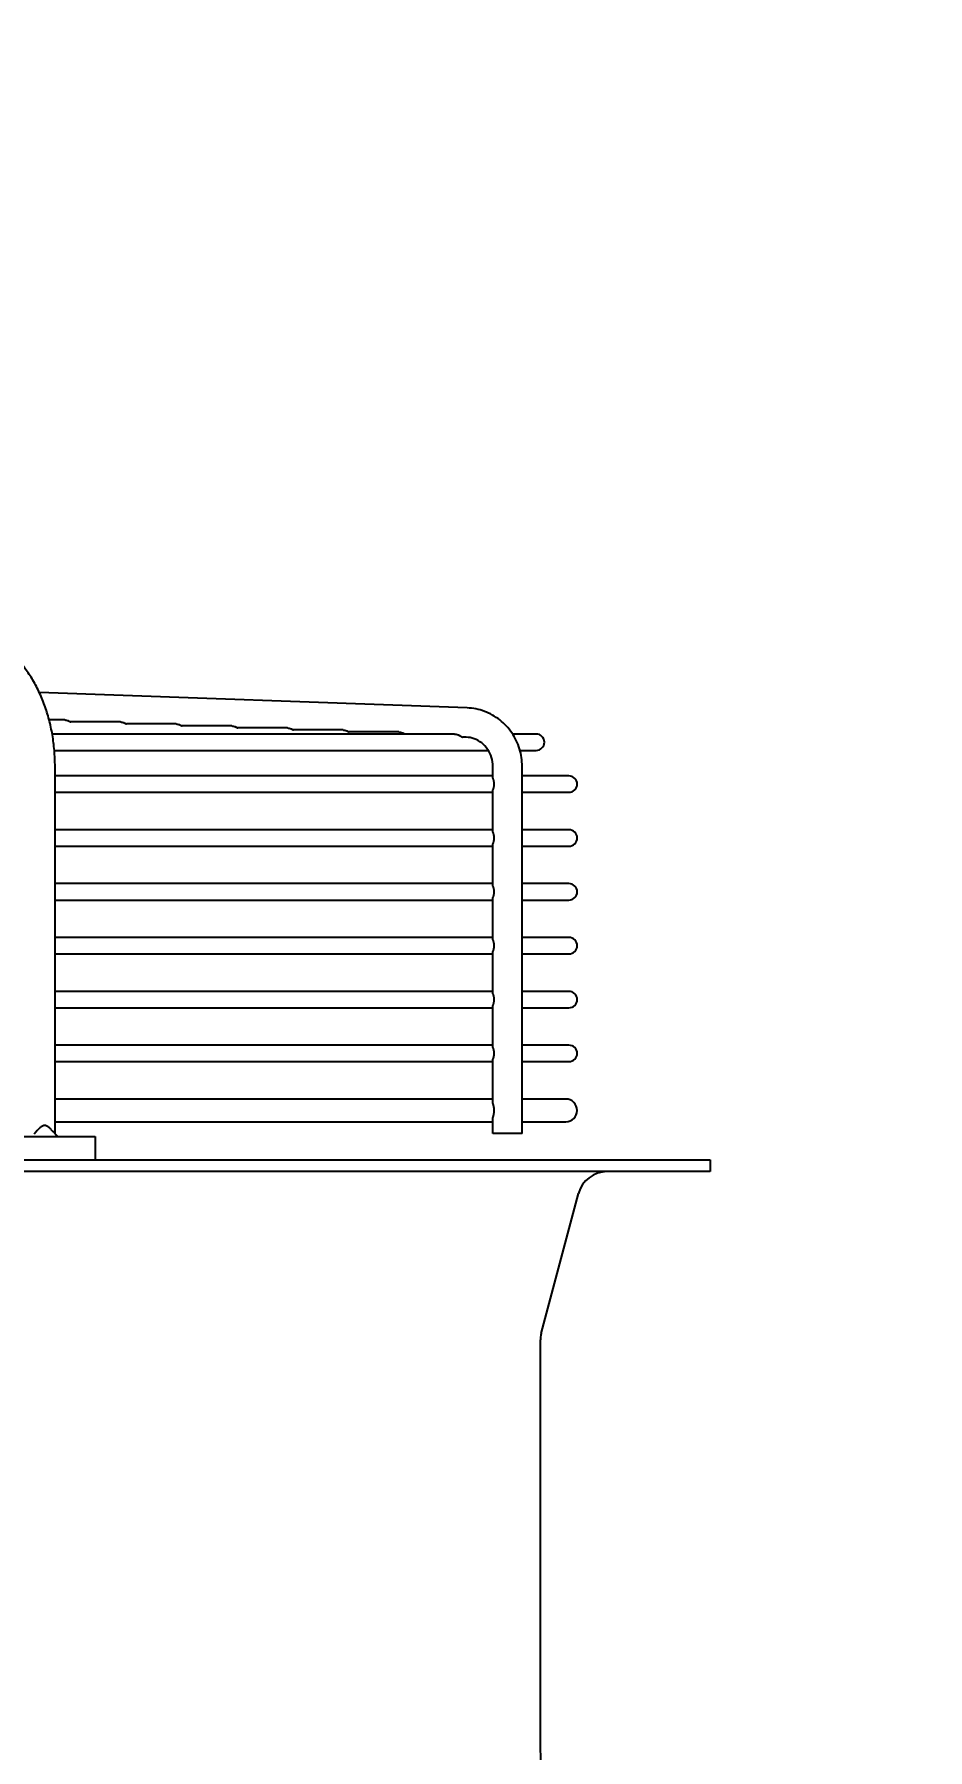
# Model space of a CAD drawing. Header units: millimetres. Extents: x 17891 to 32328, y 18593 to 29476.
# Drawn here: x 17987.6 to 17993.6, y 18980.17 to 18991.71 of the extents above; entities that cross this region are included whole.
import ezdxf

# ---------------------------------------------------------------- set-up
doc = ezdxf.new("R2010")
doc.units = ezdxf.units.MM
doc.header["$LTSCALE"] = 5
doc.layers.add('UNIT', color=6, linetype='Continuous')
doc.layers.add('WS-NO-CONTROL', color=3, linetype='Continuous')
doc.styles.add('SUBMITTAL', font='romans.shx', dxfattribs={"width": 0.75})
doc.dimstyles.new('SUBMITTAL', dxfattribs={"dimtxt": 0.09375, "dimasz": 0.09375, "dimexe": 0.03125, "dimexo": 0.0625, "dimgap": 0.0625, "dimtad": 0, "dimdec": 4, "dimzin": 4, "dimdsep": 46, "dimlunit": 4, "dimtxsty": 'SUBMITTAL', "dimcen": 0.09375, "dimclre": 6, "dimadec": 0, "dimazin": 0, "dimtfac": 1, "dimtdec": 0, "dimtofl": 0, "dimtmove": 0, "dimatfit": 3, "dimfxl": 0, "dimfrac": 2, "dimtolj": 1, "dimtzin": 4, "dimarcsym": 0})

# ---------------------------------------------------------------- blocks, each defined once
blk = doc.blocks.new('*D72')
at = {"layer": 'WS-NO-CONTROL', "color": 6, "lineweight": -2}
for p, q in [((17947.667, 18976.129), (17947.667, 19017.259)), ((18005.818, 18975.861), (18005.818, 19017.259))]:
    blk.add_line(p, q, dxfattribs=at)
at = {"layer": 'WS-NO-CONTROL', "color": 3, "lineweight": -2}
for p, q in [((17947.667, 19014.442), (17942.738, 19014.442)), ((18000.888, 19014.442), (17952.596, 19014.442))]:
    blk.add_line(p, q, dxfattribs=at)
at = {"layer": 'WS-NO-CONTROL', "color": 3}
for points in [[(17952.596, 19015.263), (17952.596, 19013.62), (17947.667, 19014.442)], [(18000.888, 19015.263), (18000.888, 19013.62), (18005.818, 19014.442)]]:
    blk.add_solid(points, dxfattribs=at)
at = {"layer": 'WS-NO-CONTROL', "color": 3, "insert": (17923.988, 19014.442), "char_height": 4.9294, "attachment_point": 5, "style": 'SUBMITTAL'}
blk.add_mtext('\\A1;4\'-10 1/8"', dxfattribs=at)

msp = doc.modelspace()

# ---------------------------------------------------------------- linework, layer by layer
at = {"layer": 'UNIT'}
for p, q in [((17990.5055, 18987.1791), (17987.6303, 18987.283)), ((17987.8005, 18987.0982), (17987.6962, 18987.0982)), ((17990.4198, 18987.0037), (17987.7167, 18987.0037)), ((17988.1747, 18987.0847), (17987.8413, 18987.0847)), ((17988.5489, 18987.0712), (17988.2155, 18987.0712)), ((17988.9231, 18987.0577), (17988.5896, 18987.0577)), ((17989.2972, 18987.0442), (17988.9638, 18987.0442)), ((17989.6714, 18987.0307), (17989.338, 18987.0307)), ((17990.0456, 18987.0172), (17989.7122, 18987.0172)), ((17990.4984, 18986.9824), (17990.4762, 18986.9832)), ((17990.97, 18987.0037), (17990.8114, 18987.0037)), ((17987.731, 18986.8935), (17990.6483, 18986.8935)), ((17990.861, 18986.8935), (17990.97, 18986.8935)), ((17987.7356, 18984.3163), (17987.7356, 18986.7856)), ((17990.6788, 18986.7058), (17990.6788, 18986.7856)), ((17990.8757, 18984.3163), (17990.8757, 18986.7856)), ((17990.6788, 18986.7218), (17987.7356, 18986.7218)), ((17991.1904, 18986.7218), (17990.8757, 18986.7218)), ((17987.7356, 18986.6115), (17990.6788, 18986.6115)), ((17990.6788, 18986.3436), (17990.6788, 18986.6275)), ((17990.8757, 18986.6115), (17991.1904, 18986.6115)), ((17990.6788, 18986.3596), (17987.7356, 18986.3596)), ((17991.1904, 18986.3596), (17990.8757, 18986.3596)), ((17987.7356, 18986.2493), (17990.6788, 18986.2493)), ((17990.6788, 18985.9814), (17990.6788, 18986.2653)), ((17990.8757, 18986.2493), (17991.1904, 18986.2493)), ((17990.6788, 18985.9974), (17987.7356, 18985.9974)), ((17991.1904, 18985.9974), (17990.8757, 18985.9974)), ((17987.7356, 18985.8871), (17990.6788, 18985.8871)), ((17990.6788, 18985.6192), (17990.6788, 18985.9031)), ((17990.8757, 18985.8871), (17991.1904, 18985.8871)), ((17990.6788, 18985.6352), (17987.7356, 18985.6352)), ((17991.1904, 18985.6352), (17990.8757, 18985.6352)), ((17987.7356, 18985.5249), (17990.6788, 18985.5249)), ((17990.6788, 18985.257), (17990.6788, 18985.5409)), ((17990.8757, 18985.5249), (17991.1904, 18985.5249)), ((17990.6788, 18985.2729), (17987.7356, 18985.2729)), ((17991.1904, 18985.2729), (17990.8757, 18985.2729)), ((17987.7356, 18985.1627), (17990.6788, 18985.1627)), ((17990.6788, 18984.8948), (17990.6788, 18985.1787)), ((17990.8757, 18985.1627), (17991.1904, 18985.1627)), ((17990.6788, 18984.9107), (17987.7356, 18984.9107)), ((17991.1904, 18984.9107), (17990.8757, 18984.9107)), ((17987.7356, 18984.8005), (17990.6788, 18984.8005)), ((17990.6788, 18984.5191), (17990.6788, 18984.8165)), ((17990.8757, 18984.8005), (17991.1904, 18984.8005)), ((17990.6788, 18984.5485), (17987.7356, 18984.5485)), ((17991.1688, 18984.5485), (17990.8757, 18984.5485)), ((17987.7356, 18984.395), (17990.6788, 18984.395)), ((17990.6788, 18984.3163), (17990.6788, 18984.4245)), ((17990.8757, 18984.395), (17991.1688, 18984.395)), ((17985.7784, 18984.2966), (17988.0055, 18984.2966)), ((17988.0055, 18984.2966), (17988.0055, 18984.1391)), ((17990.8757, 18984.3163), (17990.6788, 18984.3163)), ((17958.3991, 18984.1391), (17992.1393, 18984.1391)), ((17992.1393, 18984.1391), (17992.1393, 18984.0604)), ((17992.1393, 18984.0604), (17958.3991, 18984.0604)), ((17991.0042, 18982.9726), (17991.2553, 18983.9142)), ((17990.9975, 18982.9219), (17990.9975, 18980.1809))]:
    msp.add_line(p, q, dxfattribs=at)
for centre, radius, start, end in [((17990.97, 18986.9486), 0.0551, 270, 90), ((17991.1904, 18986.6666), 0.0551, 270, 90), ((17991.1904, 18986.3044), 0.0551, 270, 90), ((17991.1904, 18985.9422), 0.0551, 270, 90), ((17991.1904, 18985.58), 0.0551, 270, 90), ((17991.1904, 18985.2178), 0.0551, 270, 90), ((17991.1904, 18984.8556), 0.0551, 270, 90), ((17991.1688, 18984.4718), 0.0768, 270, 90), ((17991.4455, 18983.8635), 0.1969, 90, 165.06858), ((17991.1944, 18982.9219), 0.1969, 165.06858, 180), ((17994.9345, 18980.1809), 3.937, 180, 207.50184)]:
    msp.add_arc(centre, radius, start, end, dxfattribs=at)
for points, knots in [([(17987.7356, 18986.7856), (17987.7356, 18986.8212), (17987.7341, 18986.8571), (17987.7311, 18986.8925), (17987.7282, 18986.9279), (17987.7237, 18986.9629), (17987.7178, 18986.9976), (17987.7119, 18987.0322), (17987.7045, 18987.0666), (17987.6957, 18987.1001), (17987.687, 18987.1335), (17987.6769, 18987.166), (17987.6654, 18987.1978), (17987.6539, 18987.2295), (17987.641, 18987.2605), (17987.627, 18987.2901), (17987.6129, 18987.3198), (17987.5977, 18987.348), (17987.5813, 18987.3751), (17987.5649, 18987.4022), (17987.5472, 18987.428), (17987.5287, 18987.4522), (17987.5101, 18987.4763), (17987.4906, 18987.4988), (17987.4702, 18987.5196), (17987.4497, 18987.5405), (17987.4283, 18987.5598), (17987.4063, 18987.5771), (17987.3842, 18987.5944), (17987.3616, 18987.6098), (17987.3383, 18987.6234), (17987.3149, 18987.6369), (17987.2909, 18987.6485), (17987.2666, 18987.6581), (17987.2423, 18987.6676), (17987.2178, 18987.6751), (17987.1928, 18987.6805), (17987.1679, 18987.686), (17987.1426, 18987.6894), (17987.1174, 18987.6906)], [0, 0, 0, 0, 0.076921, 0.076921, 0.076921, 0.1538421, 0.1538421, 0.1538421, 0.2307631, 0.2307631, 0.2307631, 0.3076842, 0.3076842, 0.3076842, 0.3846052, 0.3846052, 0.3846052, 0.4615263, 0.4615263, 0.4615263, 0.5384473, 0.5384473, 0.5384473, 0.6153684, 0.6153684, 0.6153684, 0.6922894, 0.6922894, 0.6922894, 0.7692105, 0.7692105, 0.7692105, 0.8461315, 0.8461315, 0.8461315, 0.9230526, 0.9230526, 0.9230526, 1, 1, 1, 1]), ([(17987.8005, 18987.0982), (17987.8006, 18987.0982), (17987.8007, 18987.0982), (17987.8009, 18987.0982), (17987.8018, 18987.0982), (17987.8028, 18987.0981), (17987.8038, 18987.0981), (17987.8048, 18987.098), (17987.8057, 18987.0979), (17987.8067, 18987.0978), (17987.8077, 18987.0977), (17987.8087, 18987.0975), (17987.8097, 18987.0974), (17987.8107, 18987.0972), (17987.8117, 18987.097), (17987.8127, 18987.0968), (17987.8137, 18987.0966), (17987.8147, 18987.0963), (17987.8157, 18987.096), (17987.8167, 18987.0958), (17987.8177, 18987.0955), (17987.8187, 18987.0952), (17987.8197, 18987.0948), (17987.8208, 18987.0945), (17987.8218, 18987.0941), (17987.8228, 18987.0938), (17987.8238, 18987.0934), (17987.8247, 18987.093), (17987.8257, 18987.0926), (17987.8267, 18987.0922), (17987.8277, 18987.0917), (17987.8287, 18987.0913), (17987.8297, 18987.0908), (17987.8307, 18987.0904), (17987.8316, 18987.0899), (17987.8326, 18987.0894), (17987.8335, 18987.0889), (17987.8345, 18987.0884), (17987.8355, 18987.0879), (17987.8364, 18987.0874), (17987.8373, 18987.0869), (17987.8383, 18987.0864), (17987.8392, 18987.0859), (17987.8399, 18987.0855), (17987.8406, 18987.0851), (17987.8413, 18987.0847)], [0.48439597, 0.48439597, 0.48439597, 0.48439597, 0.48780488, 0.48780488, 0.48780488, 0.51219512, 0.51219512, 0.51219512, 0.53658537, 0.53658537, 0.53658537, 0.56097561, 0.56097561, 0.56097561, 0.58536585, 0.58536585, 0.58536585, 0.6097561, 0.6097561, 0.6097561, 0.63414634, 0.63414634, 0.63414634, 0.65853659, 0.65853659, 0.65853659, 0.68292683, 0.68292683, 0.68292683, 0.70731707, 0.70731707, 0.70731707, 0.73170732, 0.73170732, 0.73170732, 0.75609756, 0.75609756, 0.75609756, 0.7804878, 0.7804878, 0.7804878, 0.80487805, 0.80487805, 0.80487805, 0.82380204, 0.82380204, 0.82380204, 0.82380204]), ([(17990.8757, 18986.7856), (17990.8757, 18986.8256), (17990.8697, 18986.8656), (17990.8463, 18986.9419), (17990.8289, 18986.9783), (17990.784, 18987.0442), (17990.7565, 18987.0737), (17990.694, 18987.1228), (17990.659, 18987.1424), (17990.5845, 18987.1699), (17990.5451, 18987.1777), (17990.5055, 18987.1791)], [1.5707963, 1.5707963, 1.5707963, 1.5707963, 1.8779743, 1.8779743, 2.1851522, 2.1851522, 2.4923302, 2.4923302, 2.7995081, 2.7995081, 3.1066861, 3.1066861, 3.1066861, 3.1066861]), ([(17988.1747, 18987.0847), (17988.1748, 18987.0847), (17988.1749, 18987.0847), (17988.1751, 18987.0847), (17988.176, 18987.0847), (17988.177, 18987.0846), (17988.178, 18987.0846), (17988.1789, 18987.0845), (17988.1799, 18987.0844), (17988.1809, 18987.0843), (17988.1819, 18987.0842), (17988.1829, 18987.084), (17988.1839, 18987.0839), (17988.1849, 18987.0837), (17988.1859, 18987.0835), (17988.1869, 18987.0833), (17988.1879, 18987.0831), (17988.1889, 18987.0828), (17988.1899, 18987.0825), (17988.1909, 18987.0823), (17988.1919, 18987.082), (17988.193, 18987.0817), (17988.194, 18987.0813), (17988.195, 18987.081), (17988.196, 18987.0806), (17988.197, 18987.0803), (17988.198, 18987.0799), (17988.199, 18987.0795), (17988.2, 18987.0791), (17988.2009, 18987.0787), (17988.2019, 18987.0782), (17988.2029, 18987.0778), (17988.2039, 18987.0773), (17988.2049, 18987.0768), (17988.2058, 18987.0764), (17988.2068, 18987.0759), (17988.2078, 18987.0754), (17988.2087, 18987.0749), (17988.2097, 18987.0744), (17988.2106, 18987.0739), (17988.2115, 18987.0734), (17988.2125, 18987.0729), (17988.2134, 18987.0724), (17988.2141, 18987.072), (17988.2148, 18987.0716), (17988.2155, 18987.0712)], [0.48440995, 0.48440995, 0.48440995, 0.48440995, 0.48780488, 0.48780488, 0.48780488, 0.51219512, 0.51219512, 0.51219512, 0.53658537, 0.53658537, 0.53658537, 0.56097561, 0.56097561, 0.56097561, 0.58536585, 0.58536585, 0.58536585, 0.6097561, 0.6097561, 0.6097561, 0.63414634, 0.63414634, 0.63414634, 0.65853659, 0.65853659, 0.65853659, 0.68292683, 0.68292683, 0.68292683, 0.70731707, 0.70731707, 0.70731707, 0.73170732, 0.73170732, 0.73170732, 0.75609756, 0.75609756, 0.75609756, 0.7804878, 0.7804878, 0.7804878, 0.80487805, 0.80487805, 0.80487805, 0.82345363, 0.82345363, 0.82345363, 0.82345363]), ([(17988.5489, 18987.0712), (17988.549, 18987.0712), (17988.5491, 18987.0712), (17988.5493, 18987.0712), (17988.5502, 18987.0712), (17988.5512, 18987.0711), (17988.5522, 18987.0711), (17988.5531, 18987.071), (17988.5541, 18987.0709), (17988.5551, 18987.0708), (17988.5561, 18987.0707), (17988.5571, 18987.0706), (17988.5581, 18987.0704), (17988.5591, 18987.0702), (17988.5601, 18987.07), (17988.5611, 18987.0698), (17988.5621, 18987.0696), (17988.5631, 18987.0693), (17988.5641, 18987.069), (17988.5651, 18987.0688), (17988.5662, 18987.0685), (17988.5672, 18987.0682), (17988.5682, 18987.0678), (17988.5692, 18987.0675), (17988.5702, 18987.0671), (17988.5712, 18987.0668), (17988.5722, 18987.0664), (17988.5732, 18987.066), (17988.5742, 18987.0656), (17988.5752, 18987.0652), (17988.5761, 18987.0647), (17988.5771, 18987.0643), (17988.5781, 18987.0638), (17988.5791, 18987.0633), (17988.5801, 18987.0629), (17988.581, 18987.0624), (17988.582, 18987.0619), (17988.5829, 18987.0614), (17988.5839, 18987.0609), (17988.5848, 18987.0604), (17988.5858, 18987.0599), (17988.5867, 18987.0594), (17988.5876, 18987.0588), (17988.5883, 18987.0585), (17988.589, 18987.0581), (17988.5896, 18987.0577)], [0.48442393, 0.48442393, 0.48442393, 0.48442393, 0.48780488, 0.48780488, 0.48780488, 0.51219512, 0.51219512, 0.51219512, 0.53658537, 0.53658537, 0.53658537, 0.56097561, 0.56097561, 0.56097561, 0.58536585, 0.58536585, 0.58536585, 0.6097561, 0.6097561, 0.6097561, 0.63414634, 0.63414634, 0.63414634, 0.65853659, 0.65853659, 0.65853659, 0.68292683, 0.68292683, 0.68292683, 0.70731707, 0.70731707, 0.70731707, 0.73170732, 0.73170732, 0.73170732, 0.75609756, 0.75609756, 0.75609756, 0.7804878, 0.7804878, 0.7804878, 0.80487805, 0.80487805, 0.80487805, 0.82310602, 0.82310602, 0.82310602, 0.82310602]), ([(17988.9231, 18987.0577), (17988.9232, 18987.0577), (17988.9233, 18987.0577), (17988.9234, 18987.0577), (17988.9244, 18987.0577), (17988.9254, 18987.0576), (17988.9264, 18987.0576), (17988.9273, 18987.0575), (17988.9283, 18987.0574), (17988.9293, 18987.0573), (17988.9303, 18987.0572), (17988.9313, 18987.0571), (17988.9323, 18987.0569), (17988.9333, 18987.0567), (17988.9343, 18987.0565), (17988.9353, 18987.0563), (17988.9363, 18987.0561), (17988.9373, 18987.0558), (17988.9383, 18987.0556), (17988.9393, 18987.0553), (17988.9404, 18987.055), (17988.9414, 18987.0547), (17988.9424, 18987.0543), (17988.9434, 18987.054), (17988.9444, 18987.0536), (17988.9454, 18987.0533), (17988.9464, 18987.0529), (17988.9474, 18987.0525), (17988.9484, 18987.0521), (17988.9494, 18987.0516), (17988.9504, 18987.0512), (17988.9513, 18987.0508), (17988.9523, 18987.0503), (17988.9533, 18987.0498), (17988.9543, 18987.0494), (17988.9552, 18987.0489), (17988.9562, 18987.0484), (17988.9571, 18987.0479), (17988.9581, 18987.0474), (17988.959, 18987.0469), (17988.96, 18987.0464), (17988.9609, 18987.0458), (17988.9618, 18987.0453), (17988.9625, 18987.0449), (17988.9632, 18987.0446), (17988.9638, 18987.0442)], [0.48443789, 0.48443789, 0.48443789, 0.48443789, 0.48780488, 0.48780488, 0.48780488, 0.51219512, 0.51219512, 0.51219512, 0.53658537, 0.53658537, 0.53658537, 0.56097561, 0.56097561, 0.56097561, 0.58536585, 0.58536585, 0.58536585, 0.6097561, 0.6097561, 0.6097561, 0.63414634, 0.63414634, 0.63414634, 0.65853659, 0.65853659, 0.65853659, 0.68292683, 0.68292683, 0.68292683, 0.70731707, 0.70731707, 0.70731707, 0.73170732, 0.73170732, 0.73170732, 0.75609756, 0.75609756, 0.75609756, 0.7804878, 0.7804878, 0.7804878, 0.80487805, 0.80487805, 0.80487805, 0.82275922, 0.82275922, 0.82275922, 0.82275922]), ([(17989.2972, 18987.0442), (17989.2974, 18987.0442), (17989.2975, 18987.0442), (17989.2976, 18987.0442), (17989.2986, 18987.0442), (17989.2996, 18987.0442), (17989.3006, 18987.0441), (17989.3015, 18987.044), (17989.3025, 18987.0439), (17989.3035, 18987.0438), (17989.3045, 18987.0437), (17989.3055, 18987.0436), (17989.3065, 18987.0434), (17989.3075, 18987.0432), (17989.3085, 18987.043), (17989.3095, 18987.0428), (17989.3105, 18987.0426), (17989.3115, 18987.0423), (17989.3125, 18987.0421), (17989.3136, 18987.0418), (17989.3146, 18987.0415), (17989.3156, 18987.0412), (17989.3166, 18987.0408), (17989.3176, 18987.0405), (17989.3186, 18987.0401), (17989.3196, 18987.0398), (17989.3206, 18987.0394), (17989.3216, 18987.039), (17989.3226, 18987.0386), (17989.3236, 18987.0381), (17989.3246, 18987.0377), (17989.3256, 18987.0373), (17989.3265, 18987.0368), (17989.3275, 18987.0363), (17989.3285, 18987.0359), (17989.3294, 18987.0354), (17989.3304, 18987.0349), (17989.3314, 18987.0344), (17989.3323, 18987.0339), (17989.3333, 18987.0334), (17989.3342, 18987.0328), (17989.3351, 18987.0323), (17989.336, 18987.0318), (17989.3367, 18987.0314), (17989.3373, 18987.0311), (17989.338, 18987.0307)], [0.48445184, 0.48445184, 0.48445184, 0.48445184, 0.48780488, 0.48780488, 0.48780488, 0.51219512, 0.51219512, 0.51219512, 0.53658537, 0.53658537, 0.53658537, 0.56097561, 0.56097561, 0.56097561, 0.58536585, 0.58536585, 0.58536585, 0.6097561, 0.6097561, 0.6097561, 0.63414634, 0.63414634, 0.63414634, 0.65853659, 0.65853659, 0.65853659, 0.68292683, 0.68292683, 0.68292683, 0.70731707, 0.70731707, 0.70731707, 0.73170732, 0.73170732, 0.73170732, 0.75609756, 0.75609756, 0.75609756, 0.7804878, 0.7804878, 0.7804878, 0.80487805, 0.80487805, 0.80487805, 0.82241329, 0.82241329, 0.82241329, 0.82241329]), ([(17989.6714, 18987.0307), (17989.6716, 18987.0307), (17989.6717, 18987.0307), (17989.6718, 18987.0307), (17989.6728, 18987.0307), (17989.6738, 18987.0307), (17989.6747, 18987.0306), (17989.6757, 18987.0305), (17989.6767, 18987.0304), (17989.6777, 18987.0303), (17989.6787, 18987.0302), (17989.6797, 18987.0301), (17989.6807, 18987.0299), (17989.6817, 18987.0297), (17989.6827, 18987.0295), (17989.6837, 18987.0293), (17989.6847, 18987.0291), (17989.6857, 18987.0288), (17989.6867, 18987.0286), (17989.6878, 18987.0283), (17989.6888, 18987.028), (17989.6898, 18987.0277), (17989.6908, 18987.0273), (17989.6918, 18987.027), (17989.6928, 18987.0266), (17989.6938, 18987.0263), (17989.6948, 18987.0259), (17989.6958, 18987.0255), (17989.6968, 18987.0251), (17989.6978, 18987.0246), (17989.6988, 18987.0242), (17989.6998, 18987.0237), (17989.7007, 18987.0233), (17989.7017, 18987.0228), (17989.7027, 18987.0223), (17989.7037, 18987.0219), (17989.7046, 18987.0214), (17989.7056, 18987.0209), (17989.7065, 18987.0204), (17989.7075, 18987.0198), (17989.7084, 18987.0193), (17989.7093, 18987.0188), (17989.7103, 18987.0183), (17989.7109, 18987.0179), (17989.7115, 18987.0176), (17989.7122, 18987.0172)], [0.48446578, 0.48446578, 0.48446578, 0.48446578, 0.48780488, 0.48780488, 0.48780488, 0.51219512, 0.51219512, 0.51219512, 0.53658537, 0.53658537, 0.53658537, 0.56097561, 0.56097561, 0.56097561, 0.58536585, 0.58536585, 0.58536585, 0.6097561, 0.6097561, 0.6097561, 0.63414634, 0.63414634, 0.63414634, 0.65853659, 0.65853659, 0.65853659, 0.68292683, 0.68292683, 0.68292683, 0.70731707, 0.70731707, 0.70731707, 0.73170732, 0.73170732, 0.73170732, 0.75609756, 0.75609756, 0.75609756, 0.7804878, 0.7804878, 0.7804878, 0.80487805, 0.80487805, 0.80487805, 0.82206823, 0.82206823, 0.82206823, 0.82206823]), ([(17990.0456, 18987.0172), (17990.0458, 18987.0172), (17990.0459, 18987.0172), (17990.046, 18987.0172), (17990.047, 18987.0172), (17990.048, 18987.0172), (17990.0489, 18987.0171), (17990.0499, 18987.017), (17990.0509, 18987.0169), (17990.0519, 18987.0168), (17990.0529, 18987.0167), (17990.0539, 18987.0166), (17990.0549, 18987.0164), (17990.0559, 18987.0162), (17990.0569, 18987.016), (17990.0579, 18987.0158), (17990.0589, 18987.0156), (17990.0599, 18987.0153), (17990.061, 18987.0151), (17990.062, 18987.0148), (17990.063, 18987.0145), (17990.064, 18987.0142), (17990.065, 18987.0138), (17990.066, 18987.0135), (17990.067, 18987.0131), (17990.068, 18987.0128), (17990.069, 18987.0124), (17990.07, 18987.012), (17990.071, 18987.0116), (17990.072, 18987.0111), (17990.073, 18987.0107), (17990.074, 18987.0102), (17990.075, 18987.0098), (17990.0759, 18987.0093), (17990.0769, 18987.0088), (17990.0779, 18987.0083), (17990.0788, 18987.0078), (17990.0798, 18987.0073), (17990.0807, 18987.0068), (17990.0817, 18987.0063), (17990.0826, 18987.0058), (17990.0836, 18987.0053), (17990.0845, 18987.0048), (17990.0851, 18987.0044), (17990.0857, 18987.0041), (17990.0864, 18987.0037)], [0.48447969, 0.48447969, 0.48447969, 0.48447969, 0.48780488, 0.48780488, 0.48780488, 0.51219512, 0.51219512, 0.51219512, 0.53658537, 0.53658537, 0.53658537, 0.56097561, 0.56097561, 0.56097561, 0.58536585, 0.58536585, 0.58536585, 0.6097561, 0.6097561, 0.6097561, 0.63414634, 0.63414634, 0.63414634, 0.65853659, 0.65853659, 0.65853659, 0.68292683, 0.68292683, 0.68292683, 0.70731707, 0.70731707, 0.70731707, 0.73170732, 0.73170732, 0.73170732, 0.75609756, 0.75609756, 0.75609756, 0.7804878, 0.7804878, 0.7804878, 0.80487805, 0.80487805, 0.80487805, 0.82172407, 0.82172407, 0.82172407, 0.82172407]), ([(17990.4198, 18987.0037), (17990.42, 18987.0037), (17990.4201, 18987.0037), (17990.4202, 18987.0037), (17990.4212, 18987.0037), (17990.4222, 18987.0037), (17990.4231, 18987.0036), (17990.4241, 18987.0035), (17990.4251, 18987.0034), (17990.4261, 18987.0033), (17990.4271, 18987.0032), (17990.4281, 18987.0031), (17990.4291, 18987.0029), (17990.4301, 18987.0027), (17990.4311, 18987.0025), (17990.4321, 18987.0023), (17990.4331, 18987.0021), (17990.4341, 18987.0018), (17990.4352, 18987.0016), (17990.4362, 18987.0013), (17990.4372, 18987.001), (17990.4382, 18987.0007), (17990.4392, 18987.0003), (17990.4402, 18987), (17990.4412, 18986.9996), (17990.4422, 18986.9993), (17990.4432, 18986.9989), (17990.4442, 18986.9985), (17990.4452, 18986.9981), (17990.4462, 18986.9976), (17990.4472, 18986.9972), (17990.4482, 18986.9967), (17990.4492, 18986.9963), (17990.4501, 18986.9958), (17990.4511, 18986.9953), (17990.4521, 18986.9948), (17990.453, 18986.9943), (17990.454, 18986.9938), (17990.455, 18986.9933), (17990.4559, 18986.9928), (17990.4568, 18986.9923), (17990.4578, 18986.9918), (17990.4587, 18986.9913), (17990.4596, 18986.9907), (17990.4605, 18986.9902), (17990.4614, 18986.9897), (17990.4623, 18986.9892), (17990.4632, 18986.9887), (17990.464, 18986.9882), (17990.4649, 18986.9877), (17990.4657, 18986.9873), (17990.4665, 18986.9868), (17990.4673, 18986.9864), (17990.4681, 18986.986), (17990.4689, 18986.9856), (17990.4696, 18986.9852), (17990.4704, 18986.9849), (17990.4711, 18986.9846), (17990.4718, 18986.9843), (17990.4724, 18986.984), (17990.4731, 18986.9838), (17990.4737, 18986.9836), (17990.4743, 18986.9834), (17990.4749, 18986.9833), (17990.4752, 18986.9833), (17990.4754, 18986.9832), (17990.4757, 18986.9832), (17990.4759, 18986.9832), (17990.476, 18986.9832), (17990.4762, 18986.9832)], [0.48449418, 0.48449418, 0.48449418, 0.48449418, 0.48780488, 0.48780488, 0.48780488, 0.51219512, 0.51219512, 0.51219512, 0.53658537, 0.53658537, 0.53658537, 0.56097561, 0.56097561, 0.56097561, 0.58536585, 0.58536585, 0.58536585, 0.6097561, 0.6097561, 0.6097561, 0.63414634, 0.63414634, 0.63414634, 0.65853659, 0.65853659, 0.65853659, 0.68292683, 0.68292683, 0.68292683, 0.70731707, 0.70731707, 0.70731707, 0.73170732, 0.73170732, 0.73170732, 0.75609756, 0.75609756, 0.75609756, 0.7804878, 0.7804878, 0.7804878, 0.80487805, 0.80487805, 0.80487805, 0.82926829, 0.82926829, 0.82926829, 0.85365854, 0.85365854, 0.85365854, 0.87804878, 0.87804878, 0.87804878, 0.90243902, 0.90243902, 0.90243902, 0.92682927, 0.92682927, 0.92682927, 0.95121951, 0.95121951, 0.95121951, 0.97560976, 0.97560976, 0.97560976, 0.98780488, 0.98780488, 0.98780488, 0.99598671, 0.99598671, 0.99598671, 0.99598671]), ([(17990.6788, 18986.7856), (17990.6788, 18986.8061), (17990.6757, 18986.8266), (17990.6638, 18986.8655), (17990.655, 18986.8839), (17990.6325, 18986.9169), (17990.6189, 18986.9314), (17990.5884, 18986.9554), (17990.5715, 18986.9649), (17990.5359, 18986.978), (17990.5172, 18986.9817), (17990.4984, 18986.9824)], [1.5707963, 1.5707963, 1.5707963, 1.5707963, 1.8779743, 1.8779743, 2.1851522, 2.1851522, 2.4923302, 2.4923302, 2.7995081, 2.7995081, 3.1066861, 3.1066861, 3.1066861, 3.1066861]), ([(17990.6788, 18986.7058), (17990.6788, 18986.7057), (17990.6788, 18986.7053), (17990.6789, 18986.7043), (17990.6793, 18986.7027), (17990.6797, 18986.7009), (17990.6803, 18986.6989), (17990.6809, 18986.6968), (17990.6816, 18986.6945), (17990.6823, 18986.6921), (17990.6829, 18986.6895), (17990.6836, 18986.6869), (17990.6841, 18986.6842), (17990.6846, 18986.6814), (17990.6851, 18986.6785), (17990.6854, 18986.6756), (17990.6856, 18986.6726), (17990.6858, 18986.6697), (17990.6858, 18986.6677), (17990.6858, 18986.6666)], [0.23243635, 0.23243635, 0.23243635, 0.23243635, 0.23809524, 0.28571429, 0.33333333, 0.38095238, 0.42857143, 0.47619048, 0.52380952, 0.57142857, 0.61904762, 0.66666667, 0.71428571, 0.76190476, 0.80952381, 0.85714286, 0.9047619, 0.95238095, 1, 1, 1, 1]), ([(17990.6858, 18986.6666), (17990.6858, 18986.6656), (17990.6858, 18986.6636), (17990.6856, 18986.6607), (17990.6854, 18986.6577), (17990.6851, 18986.6548), (17990.6846, 18986.6519), (17990.6841, 18986.6491), (17990.6836, 18986.6464), (17990.6829, 18986.6438), (17990.6823, 18986.6412), (17990.6816, 18986.6388), (17990.6809, 18986.6365), (17990.6803, 18986.6344), (17990.6797, 18986.6324), (17990.6793, 18986.6306), (17990.6789, 18986.629), (17990.6788, 18986.628), (17990.6788, 18986.6276), (17990.6788, 18986.6275)], [0, 0, 0, 0, 0.04761905, 0.0952381, 0.14285714, 0.19047619, 0.23809524, 0.28571429, 0.33333333, 0.38095238, 0.42857143, 0.47619048, 0.52380952, 0.57142857, 0.61904762, 0.66666667, 0.71428571, 0.76190476, 0.76755485, 0.76755485, 0.76755485, 0.76755485]), ([(17990.6788, 18986.3436), (17990.6788, 18986.3435), (17990.6788, 18986.3431), (17990.6789, 18986.3421), (17990.6793, 18986.3405), (17990.6797, 18986.3387), (17990.6803, 18986.3367), (17990.6809, 18986.3346), (17990.6816, 18986.3323), (17990.6823, 18986.3299), (17990.6829, 18986.3273), (17990.6836, 18986.3247), (17990.6841, 18986.322), (17990.6846, 18986.3192), (17990.6851, 18986.3163), (17990.6854, 18986.3134), (17990.6856, 18986.3104), (17990.6858, 18986.3074), (17990.6858, 18986.3054), (17990.6858, 18986.3044)], [0.23243635, 0.23243635, 0.23243635, 0.23243635, 0.23809524, 0.28571429, 0.33333333, 0.38095238, 0.42857143, 0.47619048, 0.52380952, 0.57142857, 0.61904762, 0.66666667, 0.71428571, 0.76190476, 0.80952381, 0.85714286, 0.9047619, 0.95238095, 1, 1, 1, 1]), ([(17990.6858, 18986.3044), (17990.6858, 18986.3034), (17990.6858, 18986.3014), (17990.6856, 18986.2985), (17990.6854, 18986.2955), (17990.6851, 18986.2926), (17990.6846, 18986.2897), (17990.6841, 18986.2869), (17990.6836, 18986.2842), (17990.6829, 18986.2816), (17990.6823, 18986.279), (17990.6816, 18986.2766), (17990.6809, 18986.2743), (17990.6803, 18986.2722), (17990.6797, 18986.2702), (17990.6793, 18986.2684), (17990.6789, 18986.2668), (17990.6788, 18986.2658), (17990.6788, 18986.2654), (17990.6788, 18986.2653)], [0, 0, 0, 0, 0.04761905, 0.0952381, 0.14285714, 0.19047619, 0.23809524, 0.28571429, 0.33333333, 0.38095238, 0.42857143, 0.47619048, 0.52380952, 0.57142857, 0.61904762, 0.66666667, 0.71428571, 0.76190476, 0.76755485, 0.76755485, 0.76755485, 0.76755485]), ([(17990.6788, 18985.9814), (17990.6788, 18985.9813), (17990.6788, 18985.9809), (17990.6789, 18985.9799), (17990.6793, 18985.9783), (17990.6797, 18985.9765), (17990.6803, 18985.9745), (17990.6809, 18985.9724), (17990.6816, 18985.9701), (17990.6823, 18985.9677), (17990.6829, 18985.9651), (17990.6836, 18985.9625), (17990.6841, 18985.9598), (17990.6846, 18985.957), (17990.6851, 18985.9541), (17990.6854, 18985.9512), (17990.6856, 18985.9482), (17990.6858, 18985.9452), (17990.6858, 18985.9432), (17990.6858, 18985.9422)], [0.23243635, 0.23243635, 0.23243635, 0.23243635, 0.23809524, 0.28571429, 0.33333333, 0.38095238, 0.42857143, 0.47619048, 0.52380952, 0.57142857, 0.61904762, 0.66666667, 0.71428571, 0.76190476, 0.80952381, 0.85714286, 0.9047619, 0.95238095, 1, 1, 1, 1]), ([(17990.6858, 18985.9422), (17990.6858, 18985.9412), (17990.6858, 18985.9392), (17990.6856, 18985.9362), (17990.6854, 18985.9333), (17990.6851, 18985.9304), (17990.6846, 18985.9275), (17990.6841, 18985.9247), (17990.6836, 18985.922), (17990.6829, 18985.9193), (17990.6823, 18985.9168), (17990.6816, 18985.9144), (17990.6809, 18985.9121), (17990.6803, 18985.91), (17990.6797, 18985.908), (17990.6793, 18985.9062), (17990.6789, 18985.9046), (17990.6788, 18985.9036), (17990.6788, 18985.9031), (17990.6788, 18985.9031)], [0, 0, 0, 0, 0.04761905, 0.0952381, 0.14285714, 0.19047619, 0.23809524, 0.28571429, 0.33333333, 0.38095238, 0.42857143, 0.47619048, 0.52380952, 0.57142857, 0.61904762, 0.66666667, 0.71428571, 0.76190476, 0.76755485, 0.76755485, 0.76755485, 0.76755485]), ([(17990.6788, 18985.6192), (17990.6788, 18985.6191), (17990.6788, 18985.6187), (17990.6789, 18985.6177), (17990.6793, 18985.6161), (17990.6797, 18985.6143), (17990.6803, 18985.6123), (17990.6809, 18985.6102), (17990.6816, 18985.6079), (17990.6823, 18985.6055), (17990.6829, 18985.6029), (17990.6836, 18985.6003), (17990.6841, 18985.5976), (17990.6846, 18985.5948), (17990.6851, 18985.5919), (17990.6854, 18985.589), (17990.6856, 18985.586), (17990.6858, 18985.583), (17990.6858, 18985.581), (17990.6858, 18985.58)], [0.23243635, 0.23243635, 0.23243635, 0.23243635, 0.23809524, 0.28571429, 0.33333333, 0.38095238, 0.42857143, 0.47619048, 0.52380952, 0.57142857, 0.61904762, 0.66666667, 0.71428571, 0.76190476, 0.80952381, 0.85714286, 0.9047619, 0.95238095, 1, 1, 1, 1]), ([(17990.6858, 18985.58), (17990.6858, 18985.579), (17990.6858, 18985.577), (17990.6856, 18985.574), (17990.6854, 18985.5711), (17990.6851, 18985.5682), (17990.6846, 18985.5653), (17990.6841, 18985.5625), (17990.6836, 18985.5598), (17990.6829, 18985.5571), (17990.6823, 18985.5546), (17990.6816, 18985.5522), (17990.6809, 18985.5499), (17990.6803, 18985.5478), (17990.6797, 18985.5458), (17990.6793, 18985.544), (17990.6789, 18985.5424), (17990.6788, 18985.5414), (17990.6788, 18985.5409), (17990.6788, 18985.5409)], [0, 0, 0, 0, 0.04761905, 0.0952381, 0.14285714, 0.19047619, 0.23809524, 0.28571429, 0.33333333, 0.38095238, 0.42857143, 0.47619048, 0.52380952, 0.57142857, 0.61904762, 0.66666667, 0.71428571, 0.76190476, 0.76755485, 0.76755485, 0.76755485, 0.76755485]), ([(17990.6788, 18985.257), (17990.6788, 18985.2569), (17990.6788, 18985.2565), (17990.6789, 18985.2555), (17990.6793, 18985.2539), (17990.6797, 18985.2521), (17990.6803, 18985.2501), (17990.6809, 18985.2479), (17990.6816, 18985.2457), (17990.6823, 18985.2433), (17990.6829, 18985.2407), (17990.6836, 18985.2381), (17990.6841, 18985.2354), (17990.6846, 18985.2326), (17990.6851, 18985.2297), (17990.6854, 18985.2268), (17990.6856, 18985.2238), (17990.6858, 18985.2208), (17990.6858, 18985.2188), (17990.6858, 18985.2178)], [0.23243635, 0.23243635, 0.23243635, 0.23243635, 0.23809524, 0.28571429, 0.33333333, 0.38095238, 0.42857143, 0.47619048, 0.52380952, 0.57142857, 0.61904762, 0.66666667, 0.71428571, 0.76190476, 0.80952381, 0.85714286, 0.9047619, 0.95238095, 1, 1, 1, 1]), ([(17990.6858, 18985.2178), (17990.6858, 18985.2168), (17990.6858, 18985.2148), (17990.6856, 18985.2118), (17990.6854, 18985.2089), (17990.6851, 18985.206), (17990.6846, 18985.2031), (17990.6841, 18985.2003), (17990.6836, 18985.1976), (17990.6829, 18985.1949), (17990.6823, 18985.1924), (17990.6816, 18985.19), (17990.6809, 18985.1877), (17990.6803, 18985.1856), (17990.6797, 18985.1836), (17990.6793, 18985.1818), (17990.6789, 18985.1802), (17990.6788, 18985.1792), (17990.6788, 18985.1787), (17990.6788, 18985.1787)], [0, 0, 0, 0, 0.04761905, 0.0952381, 0.14285714, 0.19047619, 0.23809524, 0.28571429, 0.33333333, 0.38095238, 0.42857143, 0.47619048, 0.52380952, 0.57142857, 0.61904762, 0.66666667, 0.71428571, 0.76190476, 0.76755485, 0.76755485, 0.76755485, 0.76755485]), ([(17990.6788, 18984.8948), (17990.6788, 18984.8947), (17990.6788, 18984.8942), (17990.6789, 18984.8933), (17990.6793, 18984.8917), (17990.6797, 18984.8899), (17990.6803, 18984.8879), (17990.6809, 18984.8857), (17990.6816, 18984.8835), (17990.6823, 18984.881), (17990.6829, 18984.8785), (17990.6836, 18984.8759), (17990.6841, 18984.8732), (17990.6846, 18984.8704), (17990.6851, 18984.8675), (17990.6854, 18984.8646), (17990.6856, 18984.8616), (17990.6858, 18984.8586), (17990.6858, 18984.8566), (17990.6858, 18984.8556)], [0.23243635, 0.23243635, 0.23243635, 0.23243635, 0.23809524, 0.28571429, 0.33333333, 0.38095238, 0.42857143, 0.47619048, 0.52380952, 0.57142857, 0.61904762, 0.66666667, 0.71428571, 0.76190476, 0.80952381, 0.85714286, 0.9047619, 0.95238095, 1, 1, 1, 1]), ([(17990.6858, 18984.8556), (17990.6858, 18984.8546), (17990.6858, 18984.8526), (17990.6856, 18984.8496), (17990.6854, 18984.8467), (17990.6851, 18984.8438), (17990.6846, 18984.8409), (17990.6841, 18984.8381), (17990.6836, 18984.8354), (17990.6829, 18984.8327), (17990.6823, 18984.8302), (17990.6816, 18984.8278), (17990.6809, 18984.8255), (17990.6803, 18984.8234), (17990.6797, 18984.8214), (17990.6793, 18984.8196), (17990.6789, 18984.818), (17990.6788, 18984.817), (17990.6788, 18984.8165), (17990.6788, 18984.8165)], [0, 0, 0, 0, 0.04761905, 0.0952381, 0.14285714, 0.19047619, 0.23809524, 0.28571429, 0.33333333, 0.38095238, 0.42857143, 0.47619048, 0.52380952, 0.57142857, 0.61904762, 0.66666667, 0.71428571, 0.76190476, 0.76755485, 0.76755485, 0.76755485, 0.76755485]), ([(17990.6788, 18984.5191), (17990.6788, 18984.5187), (17990.6789, 18984.5178), (17990.6791, 18984.5162), (17990.6794, 18984.5142), (17990.6799, 18984.5119), (17990.6805, 18984.5095), (17990.6812, 18984.5068), (17990.6819, 18984.5039), (17990.6825, 18984.5008), (17990.6832, 18984.4976), (17990.6838, 18984.4942), (17990.6844, 18984.4907), (17990.6849, 18984.4871), (17990.6853, 18984.4833), (17990.6856, 18984.4795), (17990.6858, 18984.4757), (17990.6858, 18984.4731), (17990.6858, 18984.4718)], [0.25278995, 0.25278995, 0.25278995, 0.25278995, 0.28571429, 0.33333333, 0.38095238, 0.42857143, 0.47619048, 0.52380952, 0.57142857, 0.61904762, 0.66666667, 0.71428571, 0.76190476, 0.80952381, 0.85714286, 0.9047619, 0.95238095, 1, 1, 1, 1]), ([(17990.6858, 18984.4718), (17990.6858, 18984.4705), (17990.6858, 18984.4679), (17990.6856, 18984.464), (17990.6853, 18984.4602), (17990.6849, 18984.4565), (17990.6844, 18984.4528), (17990.6838, 18984.4493), (17990.6832, 18984.4459), (17990.6825, 18984.4427), (17990.6819, 18984.4396), (17990.6812, 18984.4368), (17990.6805, 18984.4341), (17990.6799, 18984.4316), (17990.6794, 18984.4293), (17990.6791, 18984.4273), (17990.6789, 18984.4257), (17990.6788, 18984.4248), (17990.6788, 18984.4245)], [0, 0, 0, 0, 0.04761905, 0.0952381, 0.14285714, 0.19047619, 0.23809524, 0.28571429, 0.33333333, 0.38095238, 0.42857143, 0.47619048, 0.52380952, 0.57142857, 0.61904762, 0.66666667, 0.71428571, 0.74720158, 0.74720158, 0.74720158, 0.74720158]), ([(17987.7078, 18984.3448), (17987.7045, 18984.3482), (17987.7015, 18984.3512), (17987.6925, 18984.3594), (17987.6869, 18984.3638), (17987.6785, 18984.3682), (17987.6756, 18984.3694), (17987.6704, 18984.3706), (17987.6682, 18984.3709), (17987.6638, 18984.3709), (17987.6616, 18984.3706), (17987.6564, 18984.3694), (17987.6535, 18984.3682), (17987.6451, 18984.3638), (17987.6395, 18984.3594), (17987.623, 18984.3443), (17987.611, 18984.3305), (17987.5964, 18984.3128)], [-0.70512852, -0.70512852, -0.70512852, -0.70512852, -0.64697322, -0.64697322, -0.53019502, -0.53019502, -0.4705504, -0.4705504, -0.42676965, -0.42676965, -0.38298892, -0.38298892, -0.32334436, -0.32334436, -0.20656641, -0.20656641, -0.00000111, -0.00000111, -0.00000111, -0.00000111])]:
    msp.add_open_spline(points, degree=3, knots=knots, dxfattribs=at)
msp.add_open_spline([(17987.7078, 18984.3448), (17987.7234, 18984.3285), (17987.7393, 18984.3124), (17987.7555, 18984.2966)], degree=3, dxfattribs=at)

# ---------------------------------------------------------------- dimensions: what is measured, and where the dimension line sits
at = {"layer": 'WS-NO-CONTROL', "color": 3}
dim = msp.add_linear_dim(base=(17947.6671, 19014.4417), p1=(18005.8178, 18973.0438), p2=(17947.6671, 18973.3122), dimstyle='SUBMITTAL', override={"dimscale": 70.42, "dimtxt": 0.07, "dimasz": 0.07, "dimexe": 0.04, "dimexo": 0.04, "dimgap": 0.03125, "dimdec": 3, "dimzin": 3, "dimclrd": 3, "dimclrt": 3, "dimtdec": 3, "dimtix": 1}, dxfattribs=at)
dim.commit()
dim.dimension.update_dxf_attribs({"geometry": '*D72', "text_midpoint": (17923.9883, 19014.4417), "dimtype": 160})

# ---------------------------------------------------------------- leaders
at = {"layer": 'WS-NO-CONTROL', "annotation_type": 0, "has_hookline": 1, "hookline_direction": 0, "text_width": 57.0471}
msp.add_leader([(17983.7415, 18973.0438), (18045.2538, 19014.5105), (18049.3264, 19014.5105)], dimstyle='SUBMITTAL', override={"dimscale": 58.18, "dimasz": 0.07, "dimgap": 0.03, "dimcen": 4.055284, "dimarcsym": 1}, dxfattribs=at)

doc.saveas('drawing.dxf')
